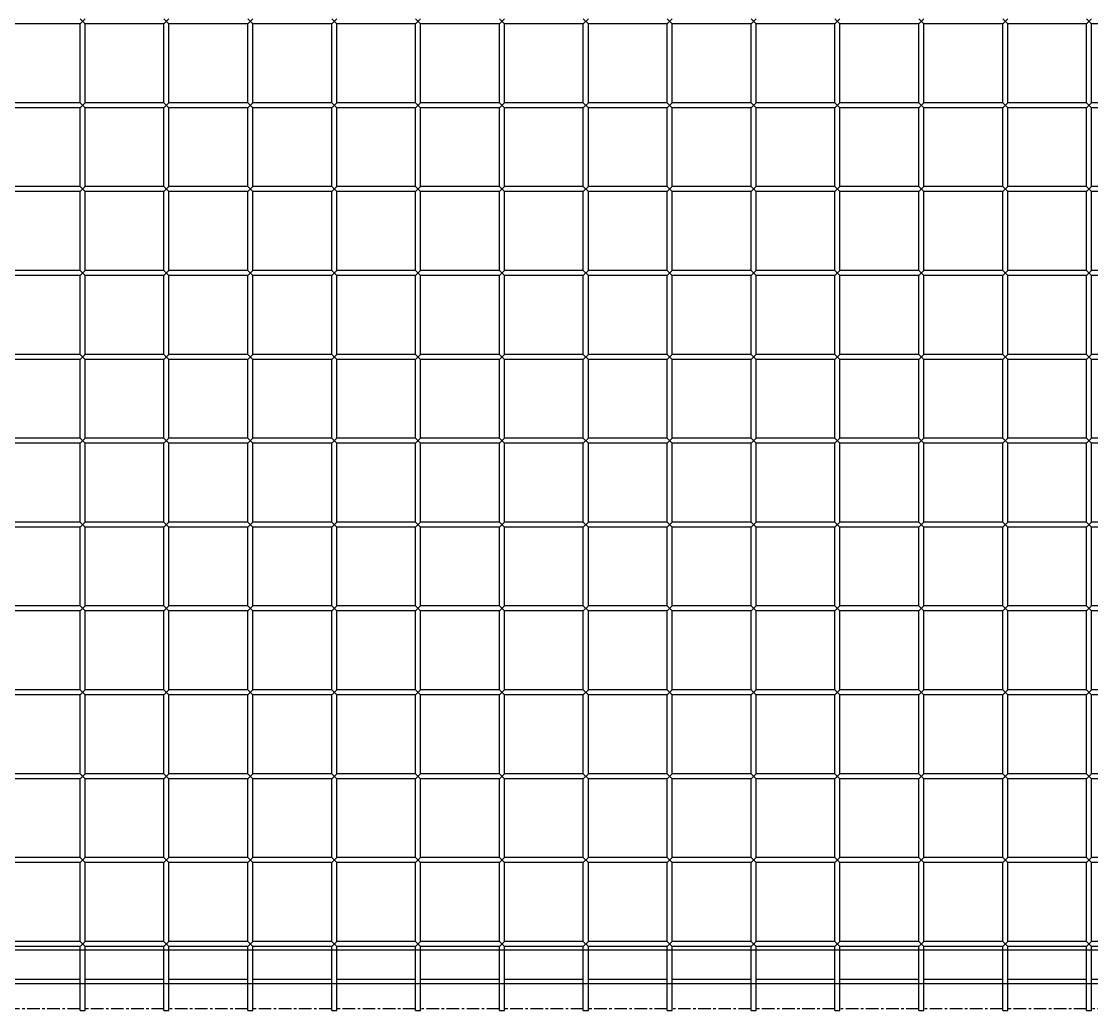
# Model space of a CAD drawing. Header units: millimetres. Extents: x -198529 to 244266, y -64 to 158464.
# Drawn here: x -168370 to -167732, y 106933 to 107524 of the extents above; entities that cross this region are included whole.
import ezdxf

# ---------------------------------------------------------------- set-up
doc = ezdxf.new("R2010")
doc.units = ezdxf.units.MM
doc.linetypes.add('CENTER', pattern=[12, 7.5, -1.5, 1.5, -1.5])
doc.layers.add('0-DCC', color=30, linetype='Continuous')
doc.layers.add('0-DCC-STRUC', color=180, linetype='Continuous')

# ---------------------------------------------------------------- blocks, each defined once
blk = doc.blocks.new('DCC2850x1800(右)')
at = {"color": 0, "linetype": 'Continuous'}
for p, q in [((63492.5, -73853.48), (63489.5, -73856.48)), ((63492.5, -73856.48), (63489.5, -73853.48)), ((63542.5, -73853.48), (63539.5, -73856.48)), ((63542.5, -73856.48), (63539.5, -73853.48)), ((63592.5, -73853.48), (63589.5, -73856.48)), ((63592.5, -73856.48), (63589.5, -73853.48)), ((63642.5, -73853.48), (63639.5, -73856.48)), ((63642.5, -73856.48), (63639.5, -73853.48)), ((63692.5, -73853.48), (63689.5, -73856.48)), ((63692.5, -73856.48), (63689.5, -73853.48)), ((63742.5, -73853.48), (63739.5, -73856.48)), ((63742.5, -73856.48), (63739.5, -73853.48)), ((63792.5, -73853.48), (63789.5, -73856.48)), ((63792.5, -73856.48), (63789.5, -73853.48)), ((63842.5, -73853.48), (63839.5, -73856.48)), ((63842.5, -73856.48), (63839.5, -73853.48)), ((63892.5, -73853.48), (63889.5, -73856.48)), ((63892.5, -73856.48), (63889.5, -73853.48)), ((63942.5, -73853.48), (63939.5, -73856.48)), ((63942.5, -73856.48), (63939.5, -73853.48)), ((63992.5, -73853.48), (63989.5, -73856.48)), ((63992.5, -73856.48), (63989.5, -73853.48)), ((64042.5, -73853.48), (64039.5, -73856.48)), ((64042.5, -73856.48), (64039.5, -73853.48)), ((64092.5, -73853.48), (64089.5, -73856.48)), ((64092.5, -73856.48), (64089.5, -73853.48)), ((63442.5, -73856.48), (63489.5, -73856.48)), ((63489.5, -73903.48), (63489.5, -73856.48)), ((63492.5, -73856.48), (63539.5, -73856.48)), ((63492.5, -73903.48), (63492.5, -73856.48)), ((63539.5, -73903.48), (63539.5, -73856.48)), ((63542.5, -73856.48), (63589.5, -73856.48)), ((63542.5, -73903.48), (63542.5, -73856.48)), ((63589.5, -73903.48), (63589.5, -73856.48)), ((63592.5, -73856.48), (63639.5, -73856.48)), ((63592.5, -73903.48), (63592.5, -73856.48)), ((63639.5, -73903.48), (63639.5, -73856.48)), ((63642.5, -73856.48), (63689.5, -73856.48)), ((63642.5, -73903.48), (63642.5, -73856.48)), ((63689.5, -73903.48), (63689.5, -73856.48)), ((63692.5, -73856.48), (63739.5, -73856.48)), ((63692.5, -73903.48), (63692.5, -73856.48)), ((63739.5, -73903.48), (63739.5, -73856.48)), ((63742.5, -73856.48), (63789.5, -73856.48)), ((63742.5, -73903.48), (63742.5, -73856.48)), ((63789.5, -73903.48), (63789.5, -73856.48)), ((63792.5, -73856.48), (63839.5, -73856.48)), ((63792.5, -73903.48), (63792.5, -73856.48)), ((63839.5, -73903.48), (63839.5, -73856.48)), ((63842.5, -73856.48), (63889.5, -73856.48)), ((63842.5, -73903.48), (63842.5, -73856.48)), ((63889.5, -73903.48), (63889.5, -73856.48)), ((63892.5, -73856.48), (63939.5, -73856.48)), ((63892.5, -73903.48), (63892.5, -73856.48)), ((63939.5, -73903.48), (63939.5, -73856.48)), ((63942.5, -73856.48), (63989.5, -73856.48)), ((63942.5, -73903.48), (63942.5, -73856.48)), ((63989.5, -73903.48), (63989.5, -73856.48)), ((63992.5, -73856.48), (64039.5, -73856.48)), ((63992.5, -73903.48), (63992.5, -73856.48)), ((64039.5, -73903.48), (64039.5, -73856.48)), ((64042.5, -73856.48), (64089.5, -73856.48)), ((64042.5, -73903.48), (64042.5, -73856.48)), ((64089.5, -73903.48), (64089.5, -73856.48)), ((64092.5, -73856.48), (64139.5, -73856.48)), ((64092.5, -73903.48), (64092.5, -73856.48)), ((63442.5, -73903.48), (63489.5, -73903.48)), ((63442.5, -73906.48), (63489.5, -73906.48)), ((63492.5, -73903.48), (63489.5, -73906.48)), ((63492.5, -73906.48), (63489.5, -73903.48)), ((63489.5, -73953.48), (63489.5, -73906.48)), ((63492.5, -73903.48), (63539.5, -73903.48)), ((63492.5, -73906.48), (63539.5, -73906.48)), ((63492.5, -73953.48), (63492.5, -73906.48)), ((63542.5, -73903.48), (63539.5, -73906.48)), ((63542.5, -73906.48), (63539.5, -73903.48)), ((63539.5, -73953.48), (63539.5, -73906.48)), ((63542.5, -73903.48), (63589.5, -73903.48)), ((63542.5, -73906.48), (63589.5, -73906.48)), ((63542.5, -73953.48), (63542.5, -73906.48)), ((63592.5, -73903.48), (63589.5, -73906.48)), ((63592.5, -73906.48), (63589.5, -73903.48)), ((63589.5, -73953.48), (63589.5, -73906.48)), ((63592.5, -73903.48), (63639.5, -73903.48)), ((63592.5, -73906.48), (63639.5, -73906.48)), ((63592.5, -73953.48), (63592.5, -73906.48)), ((63642.5, -73903.48), (63639.5, -73906.48)), ((63642.5, -73906.48), (63639.5, -73903.48)), ((63639.5, -73953.48), (63639.5, -73906.48)), ((63642.5, -73903.48), (63689.5, -73903.48)), ((63642.5, -73906.48), (63689.5, -73906.48)), ((63642.5, -73953.48), (63642.5, -73906.48)), ((63692.5, -73903.48), (63689.5, -73906.48)), ((63692.5, -73906.48), (63689.5, -73903.48)), ((63689.5, -73953.48), (63689.5, -73906.48)), ((63692.5, -73903.48), (63739.5, -73903.48)), ((63692.5, -73906.48), (63739.5, -73906.48)), ((63692.5, -73953.48), (63692.5, -73906.48)), ((63742.5, -73903.48), (63739.5, -73906.48)), ((63742.5, -73906.48), (63739.5, -73903.48)), ((63739.5, -73953.48), (63739.5, -73906.48)), ((63742.5, -73903.48), (63789.5, -73903.48)), ((63742.5, -73906.48), (63789.5, -73906.48)), ((63742.5, -73953.48), (63742.5, -73906.48)), ((63792.5, -73903.48), (63789.5, -73906.48)), ((63792.5, -73906.48), (63789.5, -73903.48)), ((63789.5, -73953.48), (63789.5, -73906.48)), ((63792.5, -73903.48), (63839.5, -73903.48)), ((63792.5, -73906.48), (63839.5, -73906.48)), ((63792.5, -73953.48), (63792.5, -73906.48)), ((63842.5, -73903.48), (63839.5, -73906.48)), ((63842.5, -73906.48), (63839.5, -73903.48)), ((63839.5, -73953.48), (63839.5, -73906.48)), ((63842.5, -73903.48), (63889.5, -73903.48)), ((63842.5, -73906.48), (63889.5, -73906.48)), ((63842.5, -73953.48), (63842.5, -73906.48)), ((63892.5, -73903.48), (63889.5, -73906.48)), ((63892.5, -73906.48), (63889.5, -73903.48)), ((63889.5, -73953.48), (63889.5, -73906.48)), ((63892.5, -73903.48), (63939.5, -73903.48)), ((63892.5, -73906.48), (63939.5, -73906.48)), ((63892.5, -73953.48), (63892.5, -73906.48)), ((63942.5, -73903.48), (63939.5, -73906.48)), ((63942.5, -73906.48), (63939.5, -73903.48)), ((63939.5, -73953.48), (63939.5, -73906.48)), ((63942.5, -73903.48), (63989.5, -73903.48)), ((63942.5, -73906.48), (63989.5, -73906.48)), ((63942.5, -73953.48), (63942.5, -73906.48)), ((63992.5, -73903.48), (63989.5, -73906.48)), ((63992.5, -73906.48), (63989.5, -73903.48)), ((63989.5, -73953.48), (63989.5, -73906.48)), ((63992.5, -73903.48), (64039.5, -73903.48)), ((63992.5, -73906.48), (64039.5, -73906.48)), ((63992.5, -73953.48), (63992.5, -73906.48)), ((64042.5, -73903.48), (64039.5, -73906.48)), ((64042.5, -73906.48), (64039.5, -73903.48)), ((64039.5, -73953.48), (64039.5, -73906.48)), ((64042.5, -73903.48), (64089.5, -73903.48)), ((64042.5, -73906.48), (64089.5, -73906.48)), ((64042.5, -73953.48), (64042.5, -73906.48)), ((64092.5, -73903.48), (64089.5, -73906.48)), ((64092.5, -73906.48), (64089.5, -73903.48)), ((64089.5, -73953.48), (64089.5, -73906.48)), ((64092.5, -73903.48), (64139.5, -73903.48)), ((64092.5, -73906.48), (64139.5, -73906.48)), ((64092.5, -73953.48), (64092.5, -73906.48)), ((63442.5, -73953.48), (63489.5, -73953.48)), ((63442.5, -73956.48), (63489.5, -73956.48)), ((63492.5, -73953.48), (63489.5, -73956.48)), ((63492.5, -73956.48), (63489.5, -73953.48)), ((63489.5, -74003.48), (63489.5, -73956.48)), ((63492.5, -73953.48), (63539.5, -73953.48)), ((63492.5, -73956.48), (63539.5, -73956.48)), ((63492.5, -74003.48), (63492.5, -73956.48)), ((63542.5, -73953.48), (63539.5, -73956.48)), ((63542.5, -73956.48), (63539.5, -73953.48)), ((63539.5, -74003.48), (63539.5, -73956.48)), ((63542.5, -73953.48), (63589.5, -73953.48)), ((63542.5, -73956.48), (63589.5, -73956.48)), ((63542.5, -74003.48), (63542.5, -73956.48)), ((63592.5, -73953.48), (63589.5, -73956.48)), ((63592.5, -73956.48), (63589.5, -73953.48)), ((63589.5, -74003.48), (63589.5, -73956.48)), ((63592.5, -73953.48), (63639.5, -73953.48)), ((63592.5, -73956.48), (63639.5, -73956.48)), ((63592.5, -74003.48), (63592.5, -73956.48)), ((63642.5, -73953.48), (63639.5, -73956.48)), ((63642.5, -73956.48), (63639.5, -73953.48)), ((63639.5, -74003.48), (63639.5, -73956.48)), ((63642.5, -73953.48), (63689.5, -73953.48)), ((63642.5, -73956.48), (63689.5, -73956.48)), ((63642.5, -74003.48), (63642.5, -73956.48)), ((63692.5, -73953.48), (63689.5, -73956.48)), ((63692.5, -73956.48), (63689.5, -73953.48)), ((63689.5, -74003.48), (63689.5, -73956.48)), ((63692.5, -73953.48), (63739.5, -73953.48)), ((63692.5, -73956.48), (63739.5, -73956.48)), ((63692.5, -74003.48), (63692.5, -73956.48)), ((63742.5, -73953.48), (63739.5, -73956.48)), ((63742.5, -73956.48), (63739.5, -73953.48)), ((63739.5, -74003.48), (63739.5, -73956.48)), ((63742.5, -73953.48), (63789.5, -73953.48)), ((63742.5, -73956.48), (63789.5, -73956.48)), ((63742.5, -74003.48), (63742.5, -73956.48)), ((63792.5, -73953.48), (63789.5, -73956.48)), ((63792.5, -73956.48), (63789.5, -73953.48)), ((63789.5, -74003.48), (63789.5, -73956.48)), ((63792.5, -73953.48), (63839.5, -73953.48)), ((63792.5, -73956.48), (63839.5, -73956.48)), ((63792.5, -74003.48), (63792.5, -73956.48)), ((63842.5, -73953.48), (63839.5, -73956.48)), ((63842.5, -73956.48), (63839.5, -73953.48)), ((63839.5, -74003.48), (63839.5, -73956.48)), ((63842.5, -73953.48), (63889.5, -73953.48)), ((63842.5, -73956.48), (63889.5, -73956.48)), ((63842.5, -74003.48), (63842.5, -73956.48)), ((63892.5, -73953.48), (63889.5, -73956.48)), ((63892.5, -73956.48), (63889.5, -73953.48)), ((63889.5, -74003.48), (63889.5, -73956.48)), ((63892.5, -73953.48), (63939.5, -73953.48)), ((63892.5, -73956.48), (63939.5, -73956.48)), ((63892.5, -74003.48), (63892.5, -73956.48)), ((63942.5, -73953.48), (63939.5, -73956.48)), ((63942.5, -73956.48), (63939.5, -73953.48)), ((63939.5, -74003.48), (63939.5, -73956.48)), ((63942.5, -73953.48), (63989.5, -73953.48)), ((63942.5, -73956.48), (63989.5, -73956.48)), ((63942.5, -74003.48), (63942.5, -73956.48)), ((63992.5, -73953.48), (63989.5, -73956.48)), ((63992.5, -73956.48), (63989.5, -73953.48)), ((63989.5, -74003.48), (63989.5, -73956.48)), ((63992.5, -73953.48), (64039.5, -73953.48)), ((63992.5, -73956.48), (64039.5, -73956.48)), ((63992.5, -74003.48), (63992.5, -73956.48)), ((64042.5, -73953.48), (64039.5, -73956.48)), ((64042.5, -73956.48), (64039.5, -73953.48)), ((64039.5, -74003.48), (64039.5, -73956.48)), ((64042.5, -73953.48), (64089.5, -73953.48)), ((64042.5, -73956.48), (64089.5, -73956.48)), ((64042.5, -74003.48), (64042.5, -73956.48)), ((64092.5, -73953.48), (64089.5, -73956.48)), ((64092.5, -73956.48), (64089.5, -73953.48)), ((64089.5, -74003.48), (64089.5, -73956.48)), ((64092.5, -73953.48), (64139.5, -73953.48)), ((64092.5, -73956.48), (64139.5, -73956.48)), ((64092.5, -74003.48), (64092.5, -73956.48)), ((63442.5, -74003.48), (63489.5, -74003.48)), ((63442.5, -74006.48), (63489.5, -74006.48)), ((63492.5, -74003.48), (63489.5, -74006.48)), ((63492.5, -74006.48), (63489.5, -74003.48)), ((63489.5, -74053.48), (63489.5, -74006.48)), ((63492.5, -74003.48), (63539.5, -74003.48)), ((63492.5, -74006.48), (63539.5, -74006.48)), ((63492.5, -74053.48), (63492.5, -74006.48)), ((63542.5, -74003.48), (63539.5, -74006.48)), ((63542.5, -74006.48), (63539.5, -74003.48)), ((63539.5, -74053.48), (63539.5, -74006.48)), ((63542.5, -74003.48), (63589.5, -74003.48)), ((63542.5, -74006.48), (63589.5, -74006.48)), ((63542.5, -74053.48), (63542.5, -74006.48)), ((63592.5, -74003.48), (63589.5, -74006.48)), ((63592.5, -74006.48), (63589.5, -74003.48)), ((63589.5, -74053.48), (63589.5, -74006.48)), ((63592.5, -74003.48), (63639.5, -74003.48)), ((63592.5, -74006.48), (63639.5, -74006.48)), ((63592.5, -74053.48), (63592.5, -74006.48)), ((63642.5, -74003.48), (63639.5, -74006.48)), ((63642.5, -74006.48), (63639.5, -74003.48)), ((63639.5, -74053.48), (63639.5, -74006.48)), ((63642.5, -74003.48), (63689.5, -74003.48)), ((63642.5, -74006.48), (63689.5, -74006.48)), ((63642.5, -74053.48), (63642.5, -74006.48)), ((63692.5, -74003.48), (63689.5, -74006.48)), ((63692.5, -74006.48), (63689.5, -74003.48)), ((63689.5, -74053.48), (63689.5, -74006.48)), ((63692.5, -74003.48), (63739.5, -74003.48)), ((63692.5, -74006.48), (63739.5, -74006.48)), ((63692.5, -74053.48), (63692.5, -74006.48)), ((63742.5, -74003.48), (63739.5, -74006.48)), ((63742.5, -74006.48), (63739.5, -74003.48)), ((63739.5, -74053.48), (63739.5, -74006.48)), ((63742.5, -74003.48), (63789.5, -74003.48)), ((63742.5, -74006.48), (63789.5, -74006.48)), ((63742.5, -74053.48), (63742.5, -74006.48)), ((63792.5, -74003.48), (63789.5, -74006.48)), ((63792.5, -74006.48), (63789.5, -74003.48)), ((63789.5, -74053.48), (63789.5, -74006.48)), ((63792.5, -74003.48), (63839.5, -74003.48)), ((63792.5, -74006.48), (63839.5, -74006.48)), ((63792.5, -74053.48), (63792.5, -74006.48)), ((63842.5, -74003.48), (63839.5, -74006.48)), ((63842.5, -74006.48), (63839.5, -74003.48)), ((63839.5, -74053.48), (63839.5, -74006.48)), ((63842.5, -74003.48), (63889.5, -74003.48)), ((63842.5, -74006.48), (63889.5, -74006.48)), ((63842.5, -74053.48), (63842.5, -74006.48)), ((63892.5, -74003.48), (63889.5, -74006.48)), ((63892.5, -74006.48), (63889.5, -74003.48)), ((63889.5, -74053.48), (63889.5, -74006.48)), ((63892.5, -74003.48), (63939.5, -74003.48)), ((63892.5, -74006.48), (63939.5, -74006.48)), ((63892.5, -74053.48), (63892.5, -74006.48)), ((63942.5, -74003.48), (63939.5, -74006.48)), ((63942.5, -74006.48), (63939.5, -74003.48)), ((63939.5, -74053.48), (63939.5, -74006.48)), ((63942.5, -74003.48), (63989.5, -74003.48)), ((63942.5, -74006.48), (63989.5, -74006.48)), ((63942.5, -74053.48), (63942.5, -74006.48)), ((63992.5, -74003.48), (63989.5, -74006.48)), ((63992.5, -74006.48), (63989.5, -74003.48)), ((63989.5, -74053.48), (63989.5, -74006.48)), ((63992.5, -74003.48), (64039.5, -74003.48)), ((63992.5, -74006.48), (64039.5, -74006.48)), ((63992.5, -74053.48), (63992.5, -74006.48)), ((64042.5, -74003.48), (64039.5, -74006.48)), ((64042.5, -74006.48), (64039.5, -74003.48)), ((64039.5, -74053.48), (64039.5, -74006.48)), ((64042.5, -74003.48), (64089.5, -74003.48)), ((64042.5, -74006.48), (64089.5, -74006.48)), ((64042.5, -74053.48), (64042.5, -74006.48)), ((64092.5, -74003.48), (64089.5, -74006.48)), ((64092.5, -74006.48), (64089.5, -74003.48)), ((64089.5, -74053.48), (64089.5, -74006.48)), ((64092.5, -74003.48), (64139.5, -74003.48)), ((64092.5, -74006.48), (64139.5, -74006.48)), ((64092.5, -74053.48), (64092.5, -74006.48)), ((63442.5, -74053.48), (63489.5, -74053.48)), ((63492.5, -74053.48), (63489.5, -74056.48)), ((63492.5, -74056.48), (63489.5, -74053.48)), ((63492.5, -74053.48), (63539.5, -74053.48)), ((63542.5, -74053.48), (63539.5, -74056.48)), ((63542.5, -74056.48), (63539.5, -74053.48)), ((63542.5, -74053.48), (63589.5, -74053.48)), ((63592.5, -74053.48), (63589.5, -74056.48)), ((63592.5, -74056.48), (63589.5, -74053.48)), ((63592.5, -74053.48), (63639.5, -74053.48)), ((63642.5, -74053.48), (63639.5, -74056.48)), ((63642.5, -74056.48), (63639.5, -74053.48)), ((63642.5, -74053.48), (63689.5, -74053.48)), ((63692.5, -74053.48), (63689.5, -74056.48)), ((63692.5, -74056.48), (63689.5, -74053.48)), ((63692.5, -74053.48), (63739.5, -74053.48)), ((63742.5, -74053.48), (63739.5, -74056.48)), ((63742.5, -74056.48), (63739.5, -74053.48)), ((63742.5, -74053.48), (63789.5, -74053.48)), ((63792.5, -74053.48), (63789.5, -74056.48)), ((63792.5, -74056.48), (63789.5, -74053.48)), ((63792.5, -74053.48), (63839.5, -74053.48)), ((63842.5, -74053.48), (63839.5, -74056.48)), ((63842.5, -74056.48), (63839.5, -74053.48)), ((63842.5, -74053.48), (63889.5, -74053.48)), ((63892.5, -74053.48), (63889.5, -74056.48)), ((63892.5, -74056.48), (63889.5, -74053.48)), ((63892.5, -74053.48), (63939.5, -74053.48)), ((63942.5, -74053.48), (63939.5, -74056.48)), ((63942.5, -74056.48), (63939.5, -74053.48)), ((63942.5, -74053.48), (63989.5, -74053.48)), ((63992.5, -74053.48), (63989.5, -74056.48)), ((63992.5, -74056.48), (63989.5, -74053.48)), ((63992.5, -74053.48), (64039.5, -74053.48)), ((64042.5, -74053.48), (64039.5, -74056.48)), ((64042.5, -74056.48), (64039.5, -74053.48)), ((64042.5, -74053.48), (64089.5, -74053.48)), ((64092.5, -74053.48), (64089.5, -74056.48)), ((64092.5, -74056.48), (64089.5, -74053.48)), ((64092.5, -74053.48), (64139.5, -74053.48)), ((63442.5, -74056.48), (63489.5, -74056.48)), ((63489.5, -74103.48), (63489.5, -74056.48)), ((63492.5, -74056.48), (63539.5, -74056.48)), ((63492.5, -74103.48), (63492.5, -74056.48)), ((63539.5, -74103.48), (63539.5, -74056.48)), ((63542.5, -74056.48), (63589.5, -74056.48)), ((63542.5, -74103.48), (63542.5, -74056.48)), ((63589.5, -74103.48), (63589.5, -74056.48)), ((63592.5, -74056.48), (63639.5, -74056.48)), ((63592.5, -74103.48), (63592.5, -74056.48)), ((63639.5, -74103.48), (63639.5, -74056.48)), ((63642.5, -74056.48), (63689.5, -74056.48)), ((63642.5, -74103.48), (63642.5, -74056.48)), ((63689.5, -74103.48), (63689.5, -74056.48)), ((63692.5, -74056.48), (63739.5, -74056.48)), ((63692.5, -74103.48), (63692.5, -74056.48)), ((63739.5, -74103.48), (63739.5, -74056.48)), ((63742.5, -74056.48), (63789.5, -74056.48)), ((63742.5, -74103.48), (63742.5, -74056.48)), ((63789.5, -74103.48), (63789.5, -74056.48)), ((63792.5, -74056.48), (63839.5, -74056.48)), ((63792.5, -74103.48), (63792.5, -74056.48)), ((63839.5, -74103.48), (63839.5, -74056.48)), ((63842.5, -74056.48), (63889.5, -74056.48)), ((63842.5, -74103.48), (63842.5, -74056.48)), ((63889.5, -74103.48), (63889.5, -74056.48)), ((63892.5, -74056.48), (63939.5, -74056.48)), ((63892.5, -74103.48), (63892.5, -74056.48)), ((63939.5, -74103.48), (63939.5, -74056.48)), ((63942.5, -74056.48), (63989.5, -74056.48)), ((63942.5, -74103.48), (63942.5, -74056.48)), ((63989.5, -74103.48), (63989.5, -74056.48)), ((63992.5, -74056.48), (64039.5, -74056.48)), ((63992.5, -74103.48), (63992.5, -74056.48)), ((64039.5, -74103.48), (64039.5, -74056.48)), ((64042.5, -74056.48), (64089.5, -74056.48)), ((64042.5, -74103.48), (64042.5, -74056.48)), ((64089.5, -74103.48), (64089.5, -74056.48)), ((64092.5, -74056.48), (64139.5, -74056.48)), ((64092.5, -74103.48), (64092.5, -74056.48)), ((63442.5, -74103.48), (63489.5, -74103.48)), ((63492.5, -74103.48), (63489.5, -74106.48)), ((63492.5, -74106.48), (63489.5, -74103.48)), ((63492.5, -74103.48), (63539.5, -74103.48)), ((63542.5, -74103.48), (63539.5, -74106.48)), ((63542.5, -74106.48), (63539.5, -74103.48)), ((63542.5, -74103.48), (63589.5, -74103.48)), ((63592.5, -74103.48), (63589.5, -74106.48)), ((63592.5, -74106.48), (63589.5, -74103.48)), ((63592.5, -74103.48), (63639.5, -74103.48)), ((63642.5, -74103.48), (63639.5, -74106.48)), ((63642.5, -74106.48), (63639.5, -74103.48)), ((63642.5, -74103.48), (63689.5, -74103.48)), ((63692.5, -74103.48), (63689.5, -74106.48)), ((63692.5, -74106.48), (63689.5, -74103.48)), ((63692.5, -74103.48), (63739.5, -74103.48)), ((63742.5, -74103.48), (63739.5, -74106.48)), ((63742.5, -74106.48), (63739.5, -74103.48)), ((63742.5, -74103.48), (63789.5, -74103.48)), ((63792.5, -74103.48), (63789.5, -74106.48)), ((63792.5, -74106.48), (63789.5, -74103.48)), ((63792.5, -74103.48), (63839.5, -74103.48)), ((63842.5, -74103.48), (63839.5, -74106.48)), ((63842.5, -74106.48), (63839.5, -74103.48)), ((63842.5, -74103.48), (63889.5, -74103.48)), ((63892.5, -74103.48), (63889.5, -74106.48)), ((63892.5, -74106.48), (63889.5, -74103.48)), ((63892.5, -74103.48), (63939.5, -74103.48)), ((63942.5, -74103.48), (63939.5, -74106.48)), ((63942.5, -74106.48), (63939.5, -74103.48)), ((63942.5, -74103.48), (63989.5, -74103.48)), ((63992.5, -74103.48), (63989.5, -74106.48)), ((63992.5, -74106.48), (63989.5, -74103.48)), ((63992.5, -74103.48), (64039.5, -74103.48)), ((64042.5, -74103.48), (64039.5, -74106.48)), ((64042.5, -74106.48), (64039.5, -74103.48)), ((64042.5, -74103.48), (64089.5, -74103.48)), ((64092.5, -74103.48), (64089.5, -74106.48)), ((64092.5, -74106.48), (64089.5, -74103.48)), ((64092.5, -74103.48), (64139.5, -74103.48)), ((63442.5, -74106.48), (63489.5, -74106.48)), ((63489.5, -74153.48), (63489.5, -74106.48)), ((63492.5, -74106.48), (63539.5, -74106.48)), ((63492.5, -74153.48), (63492.5, -74106.48)), ((63539.5, -74153.48), (63539.5, -74106.48)), ((63542.5, -74106.48), (63589.5, -74106.48)), ((63542.5, -74153.48), (63542.5, -74106.48)), ((63589.5, -74153.48), (63589.5, -74106.48)), ((63592.5, -74106.48), (63639.5, -74106.48)), ((63592.5, -74153.48), (63592.5, -74106.48)), ((63639.5, -74153.48), (63639.5, -74106.48)), ((63642.5, -74106.48), (63689.5, -74106.48)), ((63642.5, -74153.48), (63642.5, -74106.48)), ((63689.5, -74153.48), (63689.5, -74106.48)), ((63692.5, -74106.48), (63739.5, -74106.48)), ((63692.5, -74153.48), (63692.5, -74106.48)), ((63739.5, -74153.48), (63739.5, -74106.48)), ((63742.5, -74106.48), (63789.5, -74106.48)), ((63742.5, -74153.48), (63742.5, -74106.48)), ((63789.5, -74153.48), (63789.5, -74106.48)), ((63792.5, -74106.48), (63839.5, -74106.48)), ((63792.5, -74153.48), (63792.5, -74106.48)), ((63839.5, -74153.48), (63839.5, -74106.48)), ((63842.5, -74106.48), (63889.5, -74106.48)), ((63842.5, -74153.48), (63842.5, -74106.48)), ((63889.5, -74153.48), (63889.5, -74106.48)), ((63892.5, -74106.48), (63939.5, -74106.48)), ((63892.5, -74153.48), (63892.5, -74106.48)), ((63939.5, -74153.48), (63939.5, -74106.48)), ((63942.5, -74106.48), (63989.5, -74106.48)), ((63942.5, -74153.48), (63942.5, -74106.48)), ((63989.5, -74153.48), (63989.5, -74106.48)), ((63992.5, -74106.48), (64039.5, -74106.48)), ((63992.5, -74153.48), (63992.5, -74106.48)), ((64039.5, -74153.48), (64039.5, -74106.48)), ((64042.5, -74106.48), (64089.5, -74106.48)), ((64042.5, -74153.48), (64042.5, -74106.48)), ((64089.5, -74153.48), (64089.5, -74106.48)), ((64092.5, -74106.48), (64139.5, -74106.48)), ((64092.5, -74153.48), (64092.5, -74106.48)), ((63442.5, -74153.48), (63489.5, -74153.48)), ((63492.5, -74153.48), (63489.5, -74156.48)), ((63492.5, -74156.48), (63489.5, -74153.48)), ((63492.5, -74153.48), (63539.5, -74153.48)), ((63542.5, -74153.48), (63539.5, -74156.48)), ((63542.5, -74156.48), (63539.5, -74153.48)), ((63542.5, -74153.48), (63589.5, -74153.48)), ((63592.5, -74153.48), (63589.5, -74156.48)), ((63592.5, -74156.48), (63589.5, -74153.48)), ((63592.5, -74153.48), (63639.5, -74153.48)), ((63642.5, -74153.48), (63639.5, -74156.48)), ((63642.5, -74156.48), (63639.5, -74153.48)), ((63642.5, -74153.48), (63689.5, -74153.48)), ((63692.5, -74153.48), (63689.5, -74156.48)), ((63692.5, -74156.48), (63689.5, -74153.48)), ((63692.5, -74153.48), (63739.5, -74153.48)), ((63742.5, -74153.48), (63739.5, -74156.48)), ((63742.5, -74156.48), (63739.5, -74153.48)), ((63742.5, -74153.48), (63789.5, -74153.48)), ((63792.5, -74153.48), (63789.5, -74156.48)), ((63792.5, -74156.48), (63789.5, -74153.48)), ((63792.5, -74153.48), (63839.5, -74153.48)), ((63842.5, -74153.48), (63839.5, -74156.48)), ((63842.5, -74156.48), (63839.5, -74153.48)), ((63842.5, -74153.48), (63889.5, -74153.48)), ((63892.5, -74153.48), (63889.5, -74156.48)), ((63892.5, -74156.48), (63889.5, -74153.48)), ((63892.5, -74153.48), (63939.5, -74153.48)), ((63942.5, -74153.48), (63939.5, -74156.48)), ((63942.5, -74156.48), (63939.5, -74153.48)), ((63942.5, -74153.48), (63989.5, -74153.48)), ((63992.5, -74153.48), (63989.5, -74156.48)), ((63992.5, -74156.48), (63989.5, -74153.48)), ((63992.5, -74153.48), (64039.5, -74153.48)), ((64042.5, -74153.48), (64039.5, -74156.48)), ((64042.5, -74156.48), (64039.5, -74153.48)), ((64042.5, -74153.48), (64089.5, -74153.48)), ((64092.5, -74153.48), (64089.5, -74156.48)), ((64092.5, -74156.48), (64089.5, -74153.48)), ((64092.5, -74153.48), (64139.5, -74153.48)), ((63442.5, -74156.48), (63489.5, -74156.48)), ((63489.5, -74203.48), (63489.5, -74156.48)), ((63492.5, -74156.48), (63539.5, -74156.48)), ((63492.5, -74203.48), (63492.5, -74156.48)), ((63539.5, -74203.48), (63539.5, -74156.48)), ((63542.5, -74156.48), (63589.5, -74156.48)), ((63542.5, -74203.48), (63542.5, -74156.48)), ((63589.5, -74203.48), (63589.5, -74156.48)), ((63592.5, -74156.48), (63639.5, -74156.48)), ((63592.5, -74203.48), (63592.5, -74156.48)), ((63639.5, -74203.48), (63639.5, -74156.48)), ((63642.5, -74156.48), (63689.5, -74156.48)), ((63642.5, -74203.48), (63642.5, -74156.48)), ((63689.5, -74203.48), (63689.5, -74156.48)), ((63692.5, -74156.48), (63739.5, -74156.48)), ((63692.5, -74203.48), (63692.5, -74156.48)), ((63739.5, -74203.48), (63739.5, -74156.48)), ((63742.5, -74156.48), (63789.5, -74156.48)), ((63742.5, -74203.48), (63742.5, -74156.48)), ((63789.5, -74203.48), (63789.5, -74156.48)), ((63792.5, -74156.48), (63839.5, -74156.48)), ((63792.5, -74203.48), (63792.5, -74156.48)), ((63839.5, -74203.48), (63839.5, -74156.48)), ((63842.5, -74156.48), (63889.5, -74156.48)), ((63842.5, -74203.48), (63842.5, -74156.48)), ((63889.5, -74203.48), (63889.5, -74156.48)), ((63892.5, -74156.48), (63939.5, -74156.48)), ((63892.5, -74203.48), (63892.5, -74156.48)), ((63939.5, -74203.48), (63939.5, -74156.48)), ((63942.5, -74156.48), (63989.5, -74156.48)), ((63942.5, -74203.48), (63942.5, -74156.48)), ((63989.5, -74203.48), (63989.5, -74156.48)), ((63992.5, -74156.48), (64039.5, -74156.48)), ((63992.5, -74203.48), (63992.5, -74156.48)), ((64039.5, -74203.48), (64039.5, -74156.48)), ((64042.5, -74156.48), (64089.5, -74156.48)), ((64042.5, -74203.48), (64042.5, -74156.48)), ((64089.5, -74203.48), (64089.5, -74156.48)), ((64092.5, -74156.48), (64139.5, -74156.48)), ((64092.5, -74203.48), (64092.5, -74156.48)), ((63442.5, -74203.48), (63489.5, -74203.48)), ((63442.5, -74206.48), (63489.5, -74206.48)), ((63492.5, -74203.48), (63489.5, -74206.48)), ((63492.5, -74206.48), (63489.5, -74203.48)), ((63489.5, -74253.48), (63489.5, -74206.48)), ((63492.5, -74203.48), (63539.5, -74203.48)), ((63492.5, -74206.48), (63539.5, -74206.48)), ((63492.5, -74253.48), (63492.5, -74206.48)), ((63542.5, -74203.48), (63539.5, -74206.48)), ((63542.5, -74206.48), (63539.5, -74203.48)), ((63539.5, -74253.48), (63539.5, -74206.48)), ((63542.5, -74203.48), (63589.5, -74203.48)), ((63542.5, -74206.48), (63589.5, -74206.48)), ((63542.5, -74253.48), (63542.5, -74206.48)), ((63592.5, -74203.48), (63589.5, -74206.48)), ((63592.5, -74206.48), (63589.5, -74203.48)), ((63589.5, -74253.48), (63589.5, -74206.48)), ((63592.5, -74203.48), (63639.5, -74203.48)), ((63592.5, -74206.48), (63639.5, -74206.48)), ((63592.5, -74253.48), (63592.5, -74206.48)), ((63642.5, -74203.48), (63639.5, -74206.48)), ((63642.5, -74206.48), (63639.5, -74203.48)), ((63639.5, -74253.48), (63639.5, -74206.48)), ((63642.5, -74203.48), (63689.5, -74203.48)), ((63642.5, -74206.48), (63689.5, -74206.48)), ((63642.5, -74253.48), (63642.5, -74206.48)), ((63692.5, -74203.48), (63689.5, -74206.48)), ((63692.5, -74206.48), (63689.5, -74203.48)), ((63689.5, -74253.48), (63689.5, -74206.48)), ((63692.5, -74203.48), (63739.5, -74203.48)), ((63692.5, -74206.48), (63739.5, -74206.48)), ((63692.5, -74253.48), (63692.5, -74206.48)), ((63742.5, -74203.48), (63739.5, -74206.48)), ((63742.5, -74206.48), (63739.5, -74203.48)), ((63739.5, -74253.48), (63739.5, -74206.48)), ((63742.5, -74203.48), (63789.5, -74203.48)), ((63742.5, -74206.48), (63789.5, -74206.48)), ((63742.5, -74253.48), (63742.5, -74206.48)), ((63792.5, -74203.48), (63789.5, -74206.48)), ((63792.5, -74206.48), (63789.5, -74203.48)), ((63789.5, -74253.48), (63789.5, -74206.48)), ((63792.5, -74203.48), (63839.5, -74203.48)), ((63792.5, -74206.48), (63839.5, -74206.48)), ((63792.5, -74253.48), (63792.5, -74206.48)), ((63842.5, -74203.48), (63839.5, -74206.48)), ((63842.5, -74206.48), (63839.5, -74203.48)), ((63839.5, -74253.48), (63839.5, -74206.48)), ((63842.5, -74203.48), (63889.5, -74203.48)), ((63842.5, -74206.48), (63889.5, -74206.48)), ((63842.5, -74253.48), (63842.5, -74206.48)), ((63892.5, -74203.48), (63889.5, -74206.48)), ((63892.5, -74206.48), (63889.5, -74203.48)), ((63889.5, -74253.48), (63889.5, -74206.48)), ((63892.5, -74203.48), (63939.5, -74203.48)), ((63892.5, -74206.48), (63939.5, -74206.48)), ((63892.5, -74253.48), (63892.5, -74206.48)), ((63942.5, -74203.48), (63939.5, -74206.48)), ((63942.5, -74206.48), (63939.5, -74203.48)), ((63939.5, -74253.48), (63939.5, -74206.48)), ((63942.5, -74203.48), (63989.5, -74203.48)), ((63942.5, -74206.48), (63989.5, -74206.48)), ((63942.5, -74253.48), (63942.5, -74206.48)), ((63992.5, -74203.48), (63989.5, -74206.48)), ((63992.5, -74206.48), (63989.5, -74203.48)), ((63989.5, -74253.48), (63989.5, -74206.48)), ((63992.5, -74203.48), (64039.5, -74203.48)), ((63992.5, -74206.48), (64039.5, -74206.48)), ((63992.5, -74253.48), (63992.5, -74206.48)), ((64042.5, -74203.48), (64039.5, -74206.48)), ((64042.5, -74206.48), (64039.5, -74203.48)), ((64039.5, -74253.48), (64039.5, -74206.48)), ((64042.5, -74203.48), (64089.5, -74203.48)), ((64042.5, -74206.48), (64089.5, -74206.48)), ((64042.5, -74253.48), (64042.5, -74206.48)), ((64092.5, -74203.48), (64089.5, -74206.48)), ((64092.5, -74206.48), (64089.5, -74203.48)), ((64089.5, -74253.48), (64089.5, -74206.48)), ((64092.5, -74203.48), (64139.5, -74203.48)), ((64092.5, -74206.48), (64139.5, -74206.48)), ((64092.5, -74253.48), (64092.5, -74206.48)), ((63442.5, -74253.48), (63489.5, -74253.48)), ((63442.5, -74256.48), (63489.5, -74256.48)), ((63492.5, -74253.48), (63489.5, -74256.48)), ((63492.5, -74256.48), (63489.5, -74253.48)), ((63489.5, -74303.48), (63489.5, -74256.48)), ((63492.5, -74253.48), (63539.5, -74253.48)), ((63492.5, -74256.48), (63539.5, -74256.48)), ((63492.5, -74303.48), (63492.5, -74256.48)), ((63542.5, -74253.48), (63539.5, -74256.48)), ((63542.5, -74256.48), (63539.5, -74253.48)), ((63539.5, -74303.48), (63539.5, -74256.48)), ((63542.5, -74253.48), (63589.5, -74253.48)), ((63542.5, -74256.48), (63589.5, -74256.48)), ((63542.5, -74303.48), (63542.5, -74256.48)), ((63592.5, -74253.48), (63589.5, -74256.48)), ((63592.5, -74256.48), (63589.5, -74253.48)), ((63589.5, -74303.48), (63589.5, -74256.48)), ((63592.5, -74253.48), (63639.5, -74253.48)), ((63592.5, -74256.48), (63639.5, -74256.48)), ((63592.5, -74303.48), (63592.5, -74256.48)), ((63642.5, -74253.48), (63639.5, -74256.48)), ((63642.5, -74256.48), (63639.5, -74253.48)), ((63639.5, -74303.48), (63639.5, -74256.48)), ((63642.5, -74253.48), (63689.5, -74253.48)), ((63642.5, -74256.48), (63689.5, -74256.48)), ((63642.5, -74303.48), (63642.5, -74256.48)), ((63692.5, -74253.48), (63689.5, -74256.48)), ((63692.5, -74256.48), (63689.5, -74253.48)), ((63689.5, -74303.48), (63689.5, -74256.48)), ((63692.5, -74253.48), (63739.5, -74253.48)), ((63692.5, -74256.48), (63739.5, -74256.48)), ((63692.5, -74303.48), (63692.5, -74256.48)), ((63742.5, -74253.48), (63739.5, -74256.48)), ((63742.5, -74256.48), (63739.5, -74253.48)), ((63739.5, -74303.48), (63739.5, -74256.48)), ((63742.5, -74253.48), (63789.5, -74253.48)), ((63742.5, -74256.48), (63789.5, -74256.48)), ((63742.5, -74303.48), (63742.5, -74256.48)), ((63792.5, -74253.48), (63789.5, -74256.48)), ((63792.5, -74256.48), (63789.5, -74253.48)), ((63789.5, -74303.48), (63789.5, -74256.48)), ((63792.5, -74253.48), (63839.5, -74253.48)), ((63792.5, -74256.48), (63839.5, -74256.48)), ((63792.5, -74303.48), (63792.5, -74256.48)), ((63842.5, -74253.48), (63839.5, -74256.48)), ((63842.5, -74256.48), (63839.5, -74253.48)), ((63839.5, -74303.48), (63839.5, -74256.48)), ((63842.5, -74253.48), (63889.5, -74253.48)), ((63842.5, -74256.48), (63889.5, -74256.48)), ((63842.5, -74303.48), (63842.5, -74256.48)), ((63892.5, -74253.48), (63889.5, -74256.48)), ((63892.5, -74256.48), (63889.5, -74253.48)), ((63889.5, -74303.48), (63889.5, -74256.48)), ((63892.5, -74253.48), (63939.5, -74253.48)), ((63892.5, -74256.48), (63939.5, -74256.48)), ((63892.5, -74303.48), (63892.5, -74256.48)), ((63942.5, -74253.48), (63939.5, -74256.48)), ((63942.5, -74256.48), (63939.5, -74253.48)), ((63939.5, -74303.48), (63939.5, -74256.48)), ((63942.5, -74253.48), (63989.5, -74253.48)), ((63942.5, -74256.48), (63989.5, -74256.48)), ((63942.5, -74303.48), (63942.5, -74256.48)), ((63992.5, -74253.48), (63989.5, -74256.48)), ((63992.5, -74256.48), (63989.5, -74253.48)), ((63989.5, -74303.48), (63989.5, -74256.48)), ((63992.5, -74253.48), (64039.5, -74253.48)), ((63992.5, -74256.48), (64039.5, -74256.48)), ((63992.5, -74303.48), (63992.5, -74256.48)), ((64042.5, -74253.48), (64039.5, -74256.48)), ((64042.5, -74256.48), (64039.5, -74253.48)), ((64039.5, -74303.48), (64039.5, -74256.48)), ((64042.5, -74253.48), (64089.5, -74253.48)), ((64042.5, -74256.48), (64089.5, -74256.48)), ((64042.5, -74303.48), (64042.5, -74256.48)), ((64092.5, -74253.48), (64089.5, -74256.48)), ((64092.5, -74256.48), (64089.5, -74253.48)), ((64089.5, -74303.48), (64089.5, -74256.48)), ((64092.5, -74253.48), (64139.5, -74253.48)), ((64092.5, -74256.48), (64139.5, -74256.48)), ((64092.5, -74303.48), (64092.5, -74256.48)), ((63442.5, -74303.48), (63489.5, -74303.48)), ((63442.5, -74306.48), (63489.5, -74306.48)), ((63492.5, -74303.48), (63489.5, -74306.48)), ((63492.5, -74306.48), (63489.5, -74303.48)), ((63489.5, -74353.48), (63489.5, -74306.48)), ((63492.5, -74303.48), (63539.5, -74303.48)), ((63492.5, -74306.48), (63539.5, -74306.48)), ((63492.5, -74353.48), (63492.5, -74306.48)), ((63542.5, -74303.48), (63539.5, -74306.48)), ((63542.5, -74306.48), (63539.5, -74303.48)), ((63539.5, -74353.48), (63539.5, -74306.48)), ((63542.5, -74303.48), (63589.5, -74303.48)), ((63542.5, -74306.48), (63589.5, -74306.48)), ((63542.5, -74353.48), (63542.5, -74306.48)), ((63592.5, -74303.48), (63589.5, -74306.48)), ((63592.5, -74306.48), (63589.5, -74303.48)), ((63589.5, -74353.48), (63589.5, -74306.48)), ((63592.5, -74303.48), (63639.5, -74303.48)), ((63592.5, -74306.48), (63639.5, -74306.48)), ((63592.5, -74353.48), (63592.5, -74306.48)), ((63642.5, -74303.48), (63639.5, -74306.48)), ((63642.5, -74306.48), (63639.5, -74303.48)), ((63639.5, -74353.48), (63639.5, -74306.48)), ((63642.5, -74303.48), (63689.5, -74303.48)), ((63642.5, -74306.48), (63689.5, -74306.48)), ((63642.5, -74353.48), (63642.5, -74306.48)), ((63692.5, -74303.48), (63689.5, -74306.48)), ((63692.5, -74306.48), (63689.5, -74303.48)), ((63689.5, -74353.48), (63689.5, -74306.48)), ((63692.5, -74303.48), (63739.5, -74303.48)), ((63692.5, -74306.48), (63739.5, -74306.48)), ((63692.5, -74353.48), (63692.5, -74306.48)), ((63742.5, -74303.48), (63739.5, -74306.48)), ((63742.5, -74306.48), (63739.5, -74303.48)), ((63739.5, -74353.48), (63739.5, -74306.48)), ((63742.5, -74303.48), (63789.5, -74303.48)), ((63742.5, -74306.48), (63789.5, -74306.48)), ((63742.5, -74353.48), (63742.5, -74306.48)), ((63792.5, -74303.48), (63789.5, -74306.48)), ((63792.5, -74306.48), (63789.5, -74303.48)), ((63789.5, -74353.48), (63789.5, -74306.48)), ((63792.5, -74303.48), (63839.5, -74303.48)), ((63792.5, -74306.48), (63839.5, -74306.48)), ((63792.5, -74353.48), (63792.5, -74306.48)), ((63842.5, -74303.48), (63839.5, -74306.48)), ((63842.5, -74306.48), (63839.5, -74303.48)), ((63839.5, -74353.48), (63839.5, -74306.48)), ((63842.5, -74303.48), (63889.5, -74303.48)), ((63842.5, -74306.48), (63889.5, -74306.48)), ((63842.5, -74353.48), (63842.5, -74306.48)), ((63892.5, -74303.48), (63889.5, -74306.48)), ((63892.5, -74306.48), (63889.5, -74303.48)), ((63889.5, -74353.48), (63889.5, -74306.48)), ((63892.5, -74303.48), (63939.5, -74303.48)), ((63892.5, -74306.48), (63939.5, -74306.48)), ((63892.5, -74353.48), (63892.5, -74306.48)), ((63942.5, -74303.48), (63939.5, -74306.48)), ((63942.5, -74306.48), (63939.5, -74303.48)), ((63939.5, -74353.48), (63939.5, -74306.48)), ((63942.5, -74303.48), (63989.5, -74303.48)), ((63942.5, -74306.48), (63989.5, -74306.48)), ((63942.5, -74353.48), (63942.5, -74306.48)), ((63992.5, -74303.48), (63989.5, -74306.48)), ((63992.5, -74306.48), (63989.5, -74303.48)), ((63989.5, -74353.48), (63989.5, -74306.48)), ((63992.5, -74303.48), (64039.5, -74303.48)), ((63992.5, -74306.48), (64039.5, -74306.48)), ((63992.5, -74353.48), (63992.5, -74306.48)), ((64042.5, -74303.48), (64039.5, -74306.48)), ((64042.5, -74306.48), (64039.5, -74303.48)), ((64039.5, -74353.48), (64039.5, -74306.48)), ((64042.5, -74303.48), (64089.5, -74303.48)), ((64042.5, -74306.48), (64089.5, -74306.48)), ((64042.5, -74353.48), (64042.5, -74306.48)), ((64092.5, -74303.48), (64089.5, -74306.48)), ((64092.5, -74306.48), (64089.5, -74303.48)), ((64089.5, -74353.48), (64089.5, -74306.48)), ((64092.5, -74303.48), (64139.5, -74303.48)), ((64092.5, -74306.48), (64139.5, -74306.48)), ((64092.5, -74353.48), (64092.5, -74306.48)), ((63442.5, -74353.48), (63489.5, -74353.48)), ((63492.5, -74353.48), (63489.5, -74356.48)), ((63492.5, -74356.48), (63489.5, -74353.48)), ((63492.5, -74353.48), (63539.5, -74353.48)), ((63542.5, -74353.48), (63539.5, -74356.48)), ((63542.5, -74356.48), (63539.5, -74353.48)), ((63542.5, -74353.48), (63589.5, -74353.48)), ((63592.5, -74353.48), (63589.5, -74356.48)), ((63592.5, -74356.48), (63589.5, -74353.48)), ((63592.5, -74353.48), (63639.5, -74353.48)), ((63642.5, -74353.48), (63639.5, -74356.48)), ((63642.5, -74356.48), (63639.5, -74353.48)), ((63642.5, -74353.48), (63689.5, -74353.48)), ((63692.5, -74353.48), (63689.5, -74356.48)), ((63692.5, -74356.48), (63689.5, -74353.48)), ((63692.5, -74353.48), (63739.5, -74353.48)), ((63742.5, -74353.48), (63739.5, -74356.48)), ((63742.5, -74356.48), (63739.5, -74353.48)), ((63742.5, -74353.48), (63789.5, -74353.48)), ((63792.5, -74353.48), (63789.5, -74356.48)), ((63792.5, -74356.48), (63789.5, -74353.48)), ((63792.5, -74353.48), (63839.5, -74353.48)), ((63842.5, -74353.48), (63839.5, -74356.48)), ((63842.5, -74356.48), (63839.5, -74353.48)), ((63842.5, -74353.48), (63889.5, -74353.48)), ((63892.5, -74353.48), (63889.5, -74356.48)), ((63892.5, -74356.48), (63889.5, -74353.48)), ((63892.5, -74353.48), (63939.5, -74353.48)), ((63942.5, -74353.48), (63939.5, -74356.48)), ((63942.5, -74356.48), (63939.5, -74353.48)), ((63942.5, -74353.48), (63989.5, -74353.48)), ((63992.5, -74353.48), (63989.5, -74356.48)), ((63992.5, -74356.48), (63989.5, -74353.48)), ((63992.5, -74353.48), (64039.5, -74353.48)), ((64042.5, -74353.48), (64039.5, -74356.48)), ((64042.5, -74356.48), (64039.5, -74353.48)), ((64042.5, -74353.48), (64089.5, -74353.48)), ((64092.5, -74353.48), (64089.5, -74356.48)), ((64092.5, -74356.48), (64089.5, -74353.48)), ((64092.5, -74353.48), (64139.5, -74353.48)), ((63442.5, -74356.48), (63489.5, -74356.48)), ((63489.5, -74403.48), (63489.5, -74356.48)), ((63492.5, -74356.48), (63539.5, -74356.48)), ((63492.5, -74403.48), (63492.5, -74356.48)), ((63539.5, -74403.48), (63539.5, -74356.48)), ((63542.5, -74356.48), (63589.5, -74356.48)), ((63542.5, -74403.48), (63542.5, -74356.48)), ((63589.5, -74403.48), (63589.5, -74356.48)), ((63592.5, -74356.48), (63639.5, -74356.48)), ((63592.5, -74403.48), (63592.5, -74356.48)), ((63639.5, -74403.48), (63639.5, -74356.48)), ((63642.5, -74356.48), (63689.5, -74356.48)), ((63642.5, -74403.48), (63642.5, -74356.48)), ((63689.5, -74403.48), (63689.5, -74356.48)), ((63692.5, -74356.48), (63739.5, -74356.48)), ((63692.5, -74403.48), (63692.5, -74356.48)), ((63739.5, -74403.48), (63739.5, -74356.48)), ((63742.5, -74356.48), (63789.5, -74356.48)), ((63742.5, -74403.48), (63742.5, -74356.48)), ((63789.5, -74403.48), (63789.5, -74356.48)), ((63792.5, -74356.48), (63839.5, -74356.48)), ((63792.5, -74403.48), (63792.5, -74356.48)), ((63839.5, -74403.48), (63839.5, -74356.48)), ((63842.5, -74356.48), (63889.5, -74356.48)), ((63842.5, -74403.48), (63842.5, -74356.48)), ((63889.5, -74403.48), (63889.5, -74356.48)), ((63892.5, -74356.48), (63939.5, -74356.48)), ((63892.5, -74403.48), (63892.5, -74356.48)), ((63939.5, -74403.48), (63939.5, -74356.48)), ((63942.5, -74356.48), (63989.5, -74356.48)), ((63942.5, -74403.48), (63942.5, -74356.48)), ((63989.5, -74403.48), (63989.5, -74356.48)), ((63992.5, -74356.48), (64039.5, -74356.48)), ((63992.5, -74403.48), (63992.5, -74356.48)), ((64039.5, -74403.48), (64039.5, -74356.48)), ((64042.5, -74356.48), (64089.5, -74356.48)), ((64042.5, -74403.48), (64042.5, -74356.48)), ((64089.5, -74403.48), (64089.5, -74356.48)), ((64092.5, -74356.48), (64139.5, -74356.48)), ((64092.5, -74403.48), (64092.5, -74356.48)), ((63442.5, -74403.48), (63489.5, -74403.48)), ((63492.5, -74403.48), (63489.5, -74406.48)), ((63492.5, -74406.48), (63489.5, -74403.48)), ((63492.5, -74403.48), (63539.5, -74403.48)), ((63542.5, -74403.48), (63539.5, -74406.48)), ((63542.5, -74406.48), (63539.5, -74403.48)), ((63542.5, -74403.48), (63589.5, -74403.48)), ((63592.5, -74403.48), (63589.5, -74406.48)), ((63592.5, -74406.48), (63589.5, -74403.48)), ((63592.5, -74403.48), (63639.5, -74403.48)), ((63642.5, -74403.48), (63639.5, -74406.48)), ((63642.5, -74406.48), (63639.5, -74403.48)), ((63642.5, -74403.48), (63689.5, -74403.48)), ((63692.5, -74403.48), (63689.5, -74406.48)), ((63692.5, -74406.48), (63689.5, -74403.48)), ((63692.5, -74403.48), (63739.5, -74403.48)), ((63742.5, -74403.48), (63739.5, -74406.48)), ((63742.5, -74406.48), (63739.5, -74403.48)), ((63742.5, -74403.48), (63789.5, -74403.48)), ((63792.5, -74403.48), (63789.5, -74406.48)), ((63792.5, -74406.48), (63789.5, -74403.48)), ((63792.5, -74403.48), (63839.5, -74403.48)), ((63842.5, -74403.48), (63839.5, -74406.48)), ((63842.5, -74406.48), (63839.5, -74403.48)), ((63842.5, -74403.48), (63889.5, -74403.48)), ((63892.5, -74403.48), (63889.5, -74406.48)), ((63892.5, -74406.48), (63889.5, -74403.48)), ((63892.5, -74403.48), (63939.5, -74403.48)), ((63942.5, -74403.48), (63939.5, -74406.48)), ((63942.5, -74406.48), (63939.5, -74403.48)), ((63942.5, -74403.48), (63989.5, -74403.48)), ((63992.5, -74403.48), (63989.5, -74406.48)), ((63992.5, -74406.48), (63989.5, -74403.48)), ((63992.5, -74403.48), (64039.5, -74403.48)), ((64042.5, -74403.48), (64039.5, -74406.48)), ((64042.5, -74406.48), (64039.5, -74403.48)), ((64042.5, -74403.48), (64089.5, -74403.48)), ((64092.5, -74403.48), (64089.5, -74406.48)), ((64092.5, -74406.48), (64089.5, -74403.48)), ((64092.5, -74403.48), (64139.5, -74403.48)), ((63442.5, -74406.48), (63489.5, -74406.48)), ((63489.5, -74444.58), (63489.5, -74406.48)), ((63492.5, -74406.48), (63539.5, -74406.48)), ((63492.5, -74444.58), (63492.5, -74406.48)), ((63539.5, -74444.58), (63539.5, -74406.48)), ((63542.5, -74406.48), (63589.5, -74406.48)), ((63542.5, -74444.58), (63542.5, -74406.48)), ((63589.5, -74444.58), (63589.5, -74406.48)), ((63592.5, -74406.48), (63639.5, -74406.48)), ((63592.5, -74444.58), (63592.5, -74406.48)), ((63639.5, -74444.58), (63639.5, -74406.48)), ((63642.5, -74406.48), (63689.5, -74406.48)), ((63642.5, -74444.58), (63642.5, -74406.48)), ((63689.5, -74444.58), (63689.5, -74406.48)), ((63692.5, -74406.48), (63739.5, -74406.48)), ((63692.5, -74444.58), (63692.5, -74406.48)), ((63739.5, -74444.58), (63739.5, -74406.48)), ((63742.5, -74406.48), (63789.5, -74406.48)), ((63742.5, -74444.58), (63742.5, -74406.48)), ((63789.5, -74444.58), (63789.5, -74406.48)), ((63792.5, -74406.48), (63839.5, -74406.48)), ((63792.5, -74444.58), (63792.5, -74406.48)), ((63839.5, -74444.58), (63839.5, -74406.48)), ((63842.5, -74406.48), (63889.5, -74406.48)), ((63842.5, -74444.58), (63842.5, -74406.48)), ((63889.5, -74444.58), (63889.5, -74406.48)), ((63892.5, -74406.48), (63939.5, -74406.48)), ((63892.5, -74444.58), (63892.5, -74406.48)), ((63939.5, -74444.58), (63939.5, -74406.48)), ((63942.5, -74406.48), (63989.5, -74406.48)), ((63942.5, -74444.58), (63942.5, -74406.48)), ((63989.5, -74444.58), (63989.5, -74406.48)), ((63992.5, -74406.48), (64039.5, -74406.48)), ((63992.5, -74444.58), (63992.5, -74406.48)), ((64039.5, -74444.58), (64039.5, -74406.48)), ((64042.5, -74406.48), (64089.5, -74406.48)), ((64042.5, -74444.58), (64042.5, -74406.48)), ((64089.5, -74444.58), (64089.5, -74406.48)), ((64092.5, -74406.48), (64139.5, -74406.48)), ((64092.5, -74444.58), (64092.5, -74406.48)), ((63489.5, -74426.08), (63442.5, -74426.08)), ((63539.5, -74426.08), (63492.5, -74426.08)), ((63589.5, -74426.08), (63542.5, -74426.08)), ((63639.5, -74426.08), (63592.5, -74426.08)), ((63689.5, -74426.08), (63642.5, -74426.08)), ((63739.5, -74426.08), (63692.5, -74426.08)), ((63789.5, -74426.08), (63742.5, -74426.08)), ((63839.5, -74426.08), (63792.5, -74426.08)), ((63889.5, -74426.08), (63842.5, -74426.08)), ((63939.5, -74426.08), (63892.5, -74426.08)), ((63989.5, -74426.08), (63942.5, -74426.08)), ((64039.5, -74426.08), (63992.5, -74426.08)), ((64089.5, -74426.08), (64042.5, -74426.08)), ((64139.5, -74426.08), (64092.5, -74426.08)), ((63492.5, -74444.58), (63489.5, -74444.58)), ((63542.5, -74444.58), (63539.5, -74444.58)), ((63592.5, -74444.58), (63589.5, -74444.58)), ((63642.5, -74444.58), (63639.5, -74444.58)), ((63692.5, -74444.58), (63689.5, -74444.58)), ((63742.5, -74444.58), (63739.5, -74444.58)), ((63792.5, -74444.58), (63789.5, -74444.58)), ((63842.5, -74444.58), (63839.5, -74444.58)), ((63892.5, -74444.58), (63889.5, -74444.58)), ((63942.5, -74444.58), (63939.5, -74444.58)), ((63992.5, -74444.58), (63989.5, -74444.58)), ((64042.5, -74444.58), (64039.5, -74444.58)), ((64092.5, -74444.58), (64089.5, -74444.58))]:
    blk.add_line(p, q, dxfattribs=at)
at = {"color": 0, "linetype": 'CENTER'}
for p, q in [((63442.5, -74443.58), (63489.5, -74443.58)), ((63492.5, -74443.58), (63539.5, -74443.58)), ((63542.5, -74443.58), (63589.5, -74443.58)), ((63592.5, -74443.58), (63639.5, -74443.58)), ((63642.5, -74443.58), (63689.5, -74443.58)), ((63692.5, -74443.58), (63739.5, -74443.58)), ((63742.5, -74443.58), (63789.5, -74443.58)), ((63792.5, -74443.58), (63839.5, -74443.58)), ((63842.5, -74443.58), (63889.5, -74443.58)), ((63892.5, -74443.58), (63939.5, -74443.58)), ((63942.5, -74443.58), (63989.5, -74443.58)), ((63992.5, -74443.58), (64039.5, -74443.58)), ((64042.5, -74443.58), (64089.5, -74443.58)), ((64092.5, -74443.58), (64139.5, -74443.58))]:
    blk.add_line(p, q, dxfattribs=at)

msp = doc.modelspace()

# ---------------------------------------------------------------- linework, layer by layer
at = {"layer": '0-DCC-STRUC'}
for points in [[(-167195.66, 106820.01), (-169945.77, 106820.01), (-169945.77, 106970.01), (-167195.66, 106970.01)], [(-167195.66, 106840.01), (-169945.77, 106840.01), (-169945.77, 106950.01), (-167195.66, 106950.01)]]:
    msp.add_lwpolyline(points, close=True, dxfattribs=at)

# ---------------------------------------------------------------- block references
at = {"layer": '0-DCC', "xscale": -1}
msp.add_blockref('DCC2850x1800(右)', (-104242.77, 181378.49), dxfattribs=at)

doc.saveas('drawing.dxf')
